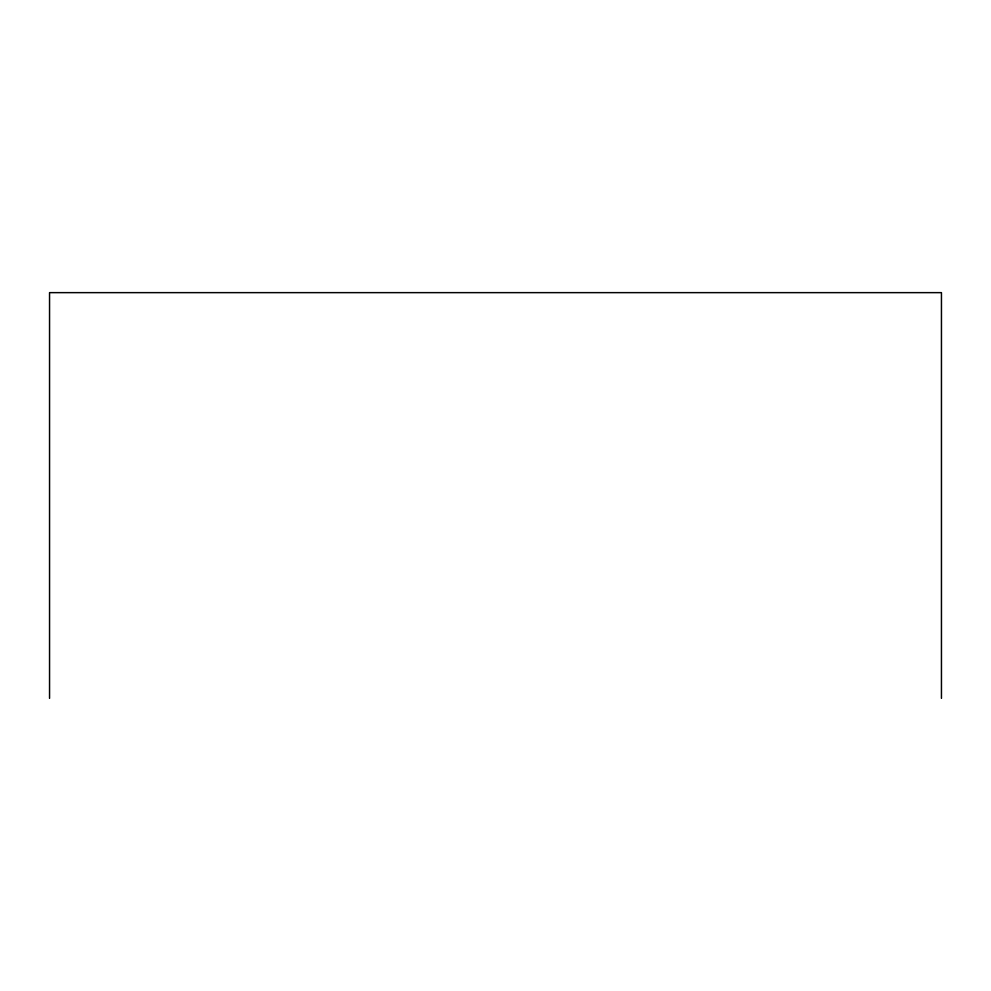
<?xml version="1.0" encoding="UTF-8"?>
<svg xmlns="http://www.w3.org/2000/svg" width="991" height="991" viewBox="0 0 991 991"><rect width="100%" height="100%" fill="white"/><g stroke="black" fill="none" stroke-linecap="round" stroke-linejoin="round"><path stroke-width="1.49" d="M941.45 698.358L941.45 292.642L49.55 292.642L49.55 698.358"/></g></svg>
